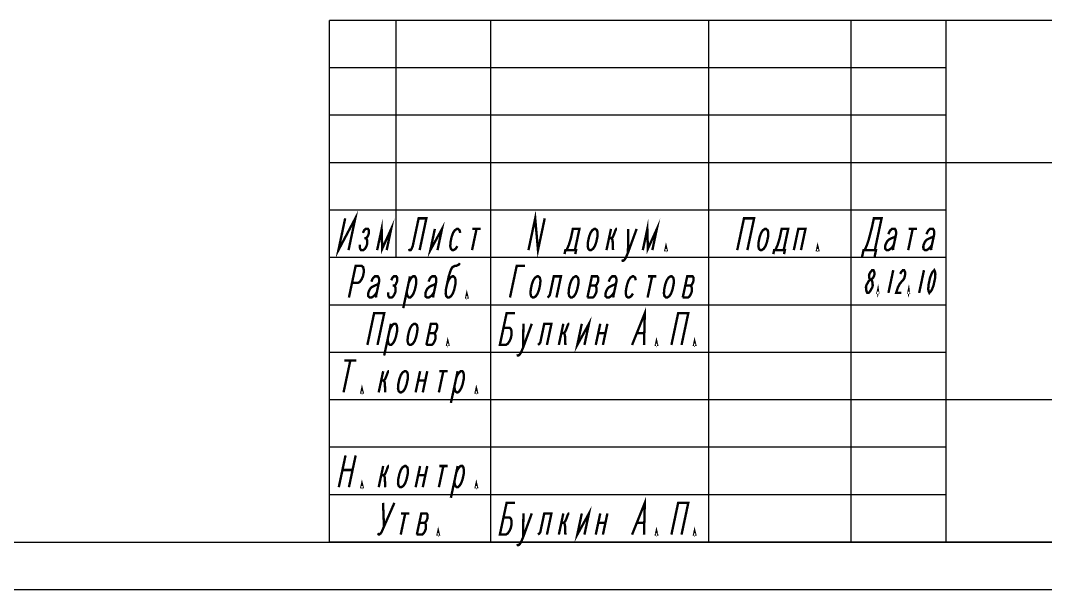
# Model space of a CAD drawing. Header units: millimetres. Extents: x 0 to 841, y 0 to 594.
# Drawn here: x 617.4 to 725.5, y 0 to 60 of the extents above; entities that cross this region are included whole.
import ezdxf

# ---------------------------------------------------------------- set-up
doc = ezdxf.new("R2010")
doc.units = ezdxf.units.MM
doc.header["$LTSCALE"] = 46.255
doc.layers.get('0').update_dxf_attribs({"linetype": 'CONTINUOUS'})

msp = doc.modelspace()

# ---------------------------------------------------------------- linework, layer by layer
at = {"color": 7, "linetype": 'Continuous'}
for p, q in [((835, 60), (650, 60)), ((650, 5), (650, 60)), ((657, 35), (657, 60)), ((667, 5), (667, 60)), ((690, 5), (690, 60)), ((705, 5), (705, 60)), ((715, 5), (715, 60)), ((715, 55), (650, 55)), ((715, 50), (650, 50)), ((835, 45), (650, 45)), ((715, 40), (650, 40)), ((715, 35), (650, 35)), ((715, 30), (650, 30)), ((715, 25), (650, 25)), ((835, 20), (650, 20)), ((715, 15), (650, 15)), ((715, 10), (650, 10)), ((20, 5), (835, 5)), ((835, 5), (650, 5)), ((0, 0), (841, 0))]:
    msp.add_line(p, q, dxfattribs=at)
at = {"color": 2, "linetype": 'Continuous', "const_width": 0.25}
for points in [[(651.6367668, 39.1375824), (650.9247092, 35.7875764), (652.7045452, 39.1375824), (651.9924876, 35.7875764)], [(655.0074911, 35.7875764), (655.4821962, 38.0209116), (655.5396864, 35.9271635), (656.4871973, 38.0209116), (656.0124922, 35.7875764)], [(658.3865309, 35.9271635), (658.4196905, 35.7875764), (658.5452964, 35.7875764), (658.6377941, 35.9271635), (658.7599608, 36.2063312), (659.3830112, 39.1375824), (660.1995779, 39.1375824), (659.4875203, 35.7875764)], [(670.9625197, 35.7875764), (671.6745773, 39.1375824), (671.9675209, 35.7875764), (672.6795785, 39.1375824)], [(683.0224823, 35.7875764), (683.4971874, 38.0209116), (683.5546776, 35.9271635), (684.5021885, 38.0209116), (684.0274835, 35.7875764)], [(692.977481, 35.7875764), (693.68959, 39.1375824), (694.7573684, 39.1375824), (694.0453108, 35.7875764)], [(706.4196731, 35.7875764), (706.6640066, 36.3459118), (706.8454601, 36.9042472), (707.1753104, 38.1604987), (707.3829938, 39.1375824), (708.1995605, 39.1375824), (707.4875029, 35.7875764)], [(653.5088439, 37.6021633), (653.6309593, 37.881331), (653.7862856, 38.0209116), (654.0374974, 38.0209116), (654.1334855, 37.881331), (654.136976, 37.6021633), (654.1073069, 37.4625826), (653.9851402, 37.1834149), (653.8298139, 37.0438279), (653.6413794, 37.0438279)], [(661.0928324, 38.0209116), (660.6181273, 35.7875764), (661.8465704, 38.0209116), (661.3718654, 35.7875764)], [(663.7675656, 37.6021633), (663.7012978, 37.881331), (663.5425323, 38.0209116), (663.4168751, 38.0209116), (663.1987715, 37.881331), (663.0138275, 37.6021633), (662.8619917, 37.1834149), (662.7433154, 36.6250795), (662.7171368, 36.2063312), (662.7834046, 35.9271635), (662.94217, 35.7875764), (663.0678273, 35.7875764), (663.2859308, 35.9271635), (663.4708749, 36.2063312)], [(665.4897061, 38.0209116), (665.015001, 35.7875764)], [(665.0500084, 38.0209116), (665.9294037, 38.0209116)], [(674.9825244, 35.7875764), (675.1046398, 36.0667441), (675.2268065, 36.3459118), (675.4379805, 37.0438279), (675.6456639, 38.0209116), (676.3365734, 38.0209116), (675.8618683, 35.7875764)], [(677.3519946, 37.1834149), (677.5038304, 37.6021633), (677.6887745, 37.881331), (677.9068781, 38.0209116), (678.0325353, 38.0209116), (678.1913007, 37.881331), (678.2575685, 37.6021633), (678.2313899, 37.1834149), (678.1127136, 36.6250795), (677.9608778, 36.2063312), (677.7759338, 35.9271635), (677.5578302, 35.7875764), (677.432173, 35.7875764), (677.2734075, 35.9271635), (677.2071398, 36.2063312), (677.2333184, 36.6250795), (677.3519946, 37.1834149)], [(679.6656686, 38.0209116), (679.1909122, 35.7875764)], [(679.4579851, 37.0438279), (679.583591, 37.0438279), (679.7091969, 37.0438279), (679.8645232, 37.1834149), (679.9866386, 37.4625826), (680.1384744, 37.881331), (680.2309721, 38.0209116), (680.2937494, 38.0209116)], [(680.8676251, 34.8104991), (680.9007847, 34.670912), (680.963562, 34.670912), (681.1188882, 34.8104991), (681.2113346, 34.9500797), (681.4556681, 35.5084151), (682.3665803, 38.0209116)], [(681.4871851, 38.0209116), (681.4556681, 35.5084151)], [(695.3470026, 37.1834149), (695.4988384, 37.6021633), (695.6837825, 37.881331), (695.901886, 38.0209116), (696.0275433, 38.0209116), (696.1863087, 37.881331), (696.2525765, 37.6021633), (696.2263979, 37.1834149), (696.1077216, 36.6250795), (695.9558858, 36.2063312), (695.7709418, 35.9271635), (695.5527869, 35.7875764), (695.427181, 35.7875764), (695.2684155, 35.9271635), (695.2021478, 36.2063312), (695.2283264, 36.6250795), (695.3470026, 37.1834149)], [(696.9974857, 35.7875764), (697.1196524, 36.0667441), (697.2418192, 36.3459118), (697.4529418, 37.0438279), (697.6606252, 38.0209116), (698.351586, 38.0209116), (697.8768809, 35.7875764)], [(698.9447107, 35.7875764), (699.4194158, 38.0209116), (700.1731538, 38.0209116), (699.6984487, 35.7875764)], [(708.9113615, 37.4625826), (709.0334769, 37.7417439), (709.1259745, 37.881331), (709.2812495, 38.0209116), (709.5953412, 38.0209116), (709.6912781, 37.881331), (709.7244376, 37.7417439), (709.7279281, 37.4625826), (709.4015684, 35.9271635), (709.4346766, 35.7875764)], [(711.4796863, 38.0209116), (711.0049813, 35.7875764)], [(711.04004, 38.0209116), (711.919384, 38.0209116)], [(712.9313661, 37.4625826), (713.0534815, 37.7417439), (713.1459792, 37.881331), (713.3012542, 38.0209116), (713.6153459, 38.0209116), (713.7112827, 37.881331), (713.7444423, 37.7417439), (713.7479327, 37.4625826), (713.4215217, 35.9271635), (713.4546812, 35.7875764)], [(653.1789937, 36.3459118), (653.1824841, 36.0667441), (653.2155923, 35.9271635), (653.3115805, 35.7875764), (653.5627923, 35.7875764), (653.7181186, 35.9271635), (653.8105649, 36.0667441), (653.9327317, 36.3459118), (653.9624008, 36.4854989), (653.9589103, 36.7646602), (653.9258021, 36.9042472), (653.8298139, 37.0438279)], [(679.7091969, 37.0438279), (679.8051851, 36.9042472), (679.8382933, 36.7646602), (679.8818729, 35.7875764)], [(709.698259, 37.3229956), (709.6057614, 37.1834149), (709.2620005, 37.0438279), (708.9811197, 36.9042472), (708.8257934, 36.7646602), (708.733347, 36.6250795), (708.6111803, 36.3459118), (708.5815112, 36.2063312), (708.5850017, 35.9271635), (708.7437672, 35.7875764), (708.9322017, 35.7875764), (709.1503052, 35.9271635), (709.3055802, 36.0667441), (709.4905756, 36.3459118)], [(713.7182123, 37.3229956), (713.625766, 37.1834149), (713.2820052, 37.0438279), (713.0011243, 36.9042472), (712.845798, 36.7646602), (712.7533517, 36.6250795), (712.6311849, 36.3459118), (712.6015159, 36.2063312), (712.6050063, 35.9271635), (712.7637718, 35.7875764), (712.9522063, 35.7875764), (713.1703099, 35.9271635), (713.3255848, 36.0667441), (713.5105289, 36.3459118)], [(674.7678599, 35.3688281), (674.8568671, 35.7875764), (675.9875255, 35.7875764), (675.898467, 35.3688281)], [(685.5350109, 35.7875764), (685.4093536, 35.7875764), (685.4686918, 36.0667441), (685.5350109, 35.7875764)], [(696.7828726, 35.3688281), (696.8718798, 35.7875764), (698.0024868, 35.7875764), (697.9134796, 35.3688281)], [(701.5200165, 35.7875764), (701.3943593, 35.7875764), (701.4536974, 36.0667441), (701.5200165, 35.7875764)], [(706.1457219, 35.0896604), (706.2940672, 35.7875764), (707.6131088, 35.7875764), (707.4647634, 35.0896604)], [(652.356678, 32.3229942), (652.9848101, 32.3229942), (653.2029137, 32.4625812), (653.3878577, 32.7417489), (653.5100245, 33.0209102), (653.5990317, 33.439665), (653.5955412, 33.7188327), (653.5292734, 33.997994), (653.370508, 34.137581), (652.7423759, 34.137581), (652.0303182, 30.7875814)], [(662.3770205, 32.1834135), (662.528805, 32.6021619), (662.7138004, 32.8813296), (662.9319039, 33.0209102), (663.0575098, 33.0209102), (663.2162753, 32.8813296), (663.2825944, 32.6021619), (663.2563644, 32.1834135), (663.1376882, 31.6250781), (662.9859037, 31.2063298), (662.8009083, 30.9271621), (662.5828047, 30.7875814), (662.4571989, 30.7875814), (662.2984334, 30.9271621), (662.2321143, 31.2063298), (662.2583442, 31.6250781), (662.3770205, 32.1834135), (662.5550349, 33.0209102), (662.7364885, 33.5792456), (662.8586552, 33.8584133), (662.9511529, 33.997994), (663.2320851, 34.137581), (663.357691, 34.137581), (663.6386232, 34.2771617), (663.7310695, 34.4167487)], [(669.0152947, 30.7875814), (669.7273523, 34.137581), (670.6067476, 34.137581)], [(706.9900583, 32.6731905), (706.897612, 32.8731937), (706.872614, 33.0731904), (706.9151157, 33.2731935), (707.0251171, 33.4731903), (707.2026182, 33.6731934), (707.3376176, 33.6731934), (707.4301153, 33.4731903), (707.4551133, 33.2731935), (707.4126116, 33.0731904), (707.3026102, 32.8731937), (707.1250577, 32.6731905)], [(709.4301595, 33.6731934), (708.919985, 31.2731943)], [(710.1551011, 33.2731935), (710.2651025, 33.4731903), (710.4426549, 33.6731934), (710.5776543, 33.6731934), (710.6701006, 33.4731903), (710.6950986, 33.2731935), (710.6100952, 32.8731937), (710.5000938, 32.6731905), (710.3225927, 32.4731938), (710.1450403, 32.2731907), (709.9250375, 31.8731908), (709.7299813, 31.2731943), (710.2699789, 31.2731943)], [(712.6701448, 33.6731934), (712.1600217, 31.2731943)], [(713.2400168, 31.2731943), (713.1475191, 31.473191), (713.1225211, 31.6731941), (713.1400248, 32.073194), (713.310083, 32.8731937), (713.4626375, 33.2731935), (713.5726389, 33.4731903), (713.75014, 33.6731934), (713.8426376, 33.4731903), (713.8676356, 33.2731935), (713.8500806, 32.8731937), (713.6800224, 32.073194), (713.5275193, 31.6731941), (713.4175179, 31.473191), (713.2400168, 31.2731943)], [(655.1832469, 32.3229942), (655.0907493, 32.1834135), (654.7470398, 32.0438265), (654.4661076, 31.9042458), (654.3108326, 31.7646652), (654.218335, 31.6250781), (654.0961682, 31.3459104), (654.0664991, 31.2063298), (654.0699896, 30.9271621), (654.2287551, 30.7875814), (654.4171896, 30.7875814), (654.6352932, 30.9271621), (654.7905681, 31.0667491), (654.9755635, 31.3459104)], [(654.3963494, 32.4625812), (654.5185161, 32.7417489), (654.6109625, 32.8813296), (654.7662888, 33.0209102), (655.0803292, 33.0209102), (655.176266, 32.8813296), (655.2094255, 32.7417489), (655.212916, 32.4625812), (654.8865563, 30.9271621), (654.9196645, 30.7875814)], [(656.4988494, 32.6021619), (656.6209648, 32.8813296), (656.7762911, 33.0209102), (657.0275029, 33.0209102), (657.123491, 32.8813296), (657.1269302, 32.6021619), (657.0972611, 32.4625812), (656.9751457, 32.1834135), (656.8198194, 32.0438265), (656.6313849, 32.0438265)], [(658.4722017, 33.0209102), (657.760144, 29.6709106)], [(658.3238563, 32.3229942), (658.4460231, 32.6021619), (658.6309671, 32.8813296), (658.7862934, 33.0209102), (658.9747279, 33.0209102), (659.0706647, 32.8813296), (659.1369325, 32.6021619), (659.1107539, 32.1834135), (658.9920776, 31.6250781), (658.8402418, 31.2063298), (658.6552978, 30.9271621), (658.5000228, 30.7875814), (658.3743656, 30.7875814), (658.2156002, 30.9271621), (658.1493324, 31.2063298), (658.1458419, 31.4854975)], [(661.2132539, 32.3229942), (661.1207562, 32.1834135), (660.7770468, 32.0438265), (660.4961146, 31.9042458), (660.3407883, 31.7646652), (660.2483419, 31.6250781), (660.1261752, 31.3459104), (660.0965061, 31.2063298), (660.0999966, 30.9271621), (660.258762, 30.7875814), (660.4471965, 30.7875814), (660.6653001, 30.9271621), (660.8205751, 31.0667491), (661.0055704, 31.3459104)], [(660.4263563, 32.4625812), (660.5484717, 32.7417489), (660.6409694, 32.8813296), (660.7962957, 33.0209102), (661.1103361, 33.0209102), (661.2062729, 32.8813296), (661.2394325, 32.7417489), (661.242923, 32.4625812), (660.9165632, 30.9271621), (660.9496714, 30.7875814)], [(671.3219877, 32.1834135), (671.4738235, 32.6021619), (671.6587675, 32.8813296), (671.8769224, 33.0209102), (672.0025283, 33.0209102), (672.1612938, 32.8813296), (672.2275615, 32.6021619), (672.2013829, 32.1834135), (672.0827067, 31.6250781), (671.9308708, 31.2063298), (671.7459268, 30.9271621), (671.5278232, 30.7875814), (671.402166, 30.7875814), (671.2434006, 30.9271621), (671.1771328, 31.2063298), (671.2033114, 31.6250781), (671.3219877, 32.1834135)], [(672.972522, 30.7875814), (673.127797, 30.9271621), (673.2202947, 31.0667491), (673.2499637, 31.2063298), (673.6356616, 33.0209102), (674.3893997, 33.0209102), (673.9146946, 30.7875814)], [(675.3419923, 32.1834135), (675.4938281, 32.6021619), (675.6787722, 32.8813296), (675.8968757, 33.0209102), (676.022533, 33.0209102), (676.1812984, 32.8813296), (676.2475662, 32.6021619), (676.2213876, 32.1834135), (676.1027113, 31.6250781), (675.9508755, 31.2063298), (675.7659315, 30.9271621), (675.5478279, 30.7875814), (675.4221707, 30.7875814), (675.2634052, 30.9271621), (675.1971375, 31.2063298), (675.223316, 31.6250781), (675.3419923, 32.1834135)], [(677.1809612, 30.7875814), (677.6556663, 33.0209102), (678.2209698, 33.0209102), (678.3169066, 32.8813296), (678.3203971, 32.6021619), (678.290728, 32.4625812), (678.1685613, 32.1834135), (678.0132863, 32.0438265), (677.4479828, 32.0438265)], [(680.2082327, 32.3229942), (680.115735, 32.1834135), (679.7720255, 32.0438265), (679.4910933, 31.9042458), (679.3358184, 31.7646652), (679.2433207, 31.6250781), (679.1211539, 31.3459104), (679.0914849, 31.2063298), (679.0949753, 30.9271621), (679.2537408, 30.7875814), (679.4421753, 30.7875814), (679.6602789, 30.9271621), (679.8156052, 31.0667491), (680.0005492, 31.3459104)], [(679.4213351, 32.4625812), (679.5435018, 32.7417489), (679.6359995, 32.8813296), (679.7912745, 33.0209102), (680.1053149, 33.0209102), (680.201303, 32.8813296), (680.2344113, 32.7417489), (680.2379017, 32.4625812), (679.911542, 30.9271621), (679.9447015, 30.7875814)], [(682.2775731, 32.6021619), (682.2113054, 32.8813296), (682.0525399, 33.0209102), (681.9268827, 33.0209102), (681.7087791, 32.8813296), (681.5238351, 32.6021619), (681.3719993, 32.1834135), (681.253323, 31.6250781), (681.2271444, 31.2063298), (681.2934122, 30.9271621), (681.4521776, 30.7875814), (681.5778348, 30.7875814), (681.7959384, 30.9271621), (681.9808824, 31.2063298)], [(683.9997136, 33.0209102), (683.5250085, 30.7875814)], [(683.560016, 33.0209102), (684.4394113, 33.0209102)], [(685.3920039, 32.1834135), (685.5438397, 32.6021619), (685.7287838, 32.8813296), (685.9468873, 33.0209102), (686.0725446, 33.0209102), (686.23131, 32.8813296), (686.2975778, 32.6021619), (686.2713992, 32.1834135), (686.1527229, 31.6250781), (686.0008871, 31.2063298), (685.8159431, 30.9271621), (685.5977881, 30.7875814), (685.4721823, 30.7875814), (685.3134168, 30.9271621), (685.247149, 31.2063298), (685.2733276, 31.6250781), (685.3920039, 32.1834135)], [(687.2309214, 30.7875814), (687.7056265, 33.0209102), (688.2709814, 33.0209102), (688.3669182, 32.8813296), (688.3704087, 32.6021619), (688.3407396, 32.4625812), (688.2185729, 32.1834135), (688.0632979, 32.0438265), (687.4979431, 32.0438265)], [(706.6924951, 31.2731943), (706.5999974, 31.473191), (706.5749994, 31.6731941), (706.5500527, 31.8731908), (706.5925544, 32.073194), (706.7025558, 32.2731907), (706.8125573, 32.4731938), (706.9900583, 32.6731905), (707.1250577, 32.6731905), (707.2175554, 32.4731938), (707.2425534, 32.2731907), (707.2675514, 32.073194), (707.2250497, 31.8731908), (707.1150483, 31.6731941), (707.0049955, 31.473191), (706.8274944, 31.2731943), (706.6924951, 31.2731943)], [(656.1689991, 31.3459104), (656.1724383, 31.0667491), (656.2055978, 30.9271621), (656.301586, 30.7875814), (656.5527978, 30.7875814), (656.7081241, 30.9271621), (656.8005704, 31.0667491), (656.9227372, 31.3459104), (656.9524062, 31.4854975), (656.9489158, 31.7646652), (656.9158076, 31.9042458), (656.8198194, 32.0438265)], [(664.5299785, 30.7875814), (664.4043726, 30.7875814), (664.4637107, 31.0667491), (664.5299785, 30.7875814)], [(677.1809612, 30.7875814), (677.7462647, 30.7875814), (677.9015397, 30.9271621), (677.9940374, 31.0667491), (678.1161528, 31.3459104), (678.1458218, 31.4854975), (678.1423827, 31.7646652), (678.1092231, 31.9042458), (678.0132863, 32.0438265)], [(687.2309214, 30.7875814), (687.796225, 30.7875814), (687.9515513, 30.9271621), (688.044049, 31.0667491), (688.1661644, 31.3459104), (688.1958334, 31.4854975), (688.1923943, 31.7646652), (688.1592347, 31.9042458), (688.0632979, 32.0438265)], [(707.8399899, 31.2731943), (707.7724902, 31.2731943), (707.8149919, 31.473191), (707.8399899, 31.2731943)], [(711.0799752, 31.2731943), (711.0124755, 31.2731943), (711.0550286, 31.473191), (711.0799752, 31.2731943)], [(653.9774919, 25.78758), (654.6895496, 29.1375796), (655.7573793, 29.1375796), (655.0453217, 25.78758)], [(668.3332141, 27.6021605), (668.9613463, 27.6021605), (669.1201117, 27.4625798), (669.1863795, 27.1834121), (669.1898699, 26.9042444), (669.1008627, 26.4854961), (668.978696, 26.2063284), (668.793752, 25.9271607), (668.5756484, 25.78758), (667.9475162, 25.78758), (668.6595739, 29.1375796), (669.5389178, 29.1375796)], [(681.8918752, 25.78758), (683.232065, 29.1375796), (683.1481395, 25.78758)], [(686.0374858, 25.78758), (686.7495434, 29.1375796), (687.8173732, 29.1375796), (687.1053156, 25.78758)], [(656.4621993, 28.0209152), (655.7501417, 24.6709156)], [(656.313854, 27.3229992), (656.4360208, 27.6021605), (656.6209648, 27.8813282), (656.7762911, 28.0209152), (656.9647256, 28.0209152), (657.0606624, 27.8813282), (657.1269302, 27.6021605), (657.1007516, 27.1834121), (656.9820753, 26.6250767), (656.8302395, 26.2063284), (656.6452955, 25.9271607), (656.4900205, 25.78758), (656.3643633, 25.78758), (656.2055978, 25.9271607), (656.1393301, 26.2063284), (656.1358396, 26.4854961)], [(658.3570159, 27.1834121), (658.5088517, 27.6021605), (658.6937957, 27.8813282), (658.9118993, 28.0209152), (659.0375052, 28.0209152), (659.1962706, 27.8813282), (659.2625897, 27.6021605), (659.2363598, 27.1834121), (659.1176835, 26.6250767), (658.965899, 26.2063284), (658.7809037, 25.9271607), (658.5628001, 25.78758), (658.4371942, 25.78758), (658.2784288, 25.9271607), (658.2121097, 26.2063284), (658.2383396, 26.6250767), (658.3570159, 27.1834121)], [(660.1959334, 25.78758), (660.6706385, 28.0209152), (661.235942, 28.0209152), (661.3319302, 27.8813282), (661.3353693, 27.6021605), (661.3057003, 27.4625798), (661.1835848, 27.1834121), (661.0282585, 27.0438315), (660.462955, 27.0438315)], [(669.8126124, 24.8104963), (669.8457719, 24.6709156), (669.9086005, 24.6709156), (670.0638755, 24.8104963), (670.1563732, 24.9500769), (670.4006553, 25.5084123), (671.3115676, 28.0209152)], [(670.4322236, 28.0209152), (670.4006553, 25.5084123)], [(671.9675209, 25.78758), (672.1227958, 25.9271607), (672.2152935, 26.0667477), (672.2449626, 26.2063284), (672.6306605, 28.0209152), (673.3843985, 28.0209152), (672.9096934, 25.78758)], [(674.6406628, 28.0209152), (674.1659577, 25.78758)], [(674.4329793, 27.0438315), (674.5585852, 27.0438315), (674.6841911, 27.0438315), (674.8395174, 27.1834121), (674.9616328, 27.4625798), (675.1134686, 27.8813282), (675.2059663, 28.0209152), (675.2687949, 28.0209152)], [(676.5878365, 28.0209152), (676.1131314, 25.78758), (677.3415745, 28.0209152), (676.8668694, 25.78758)], [(678.5350102, 28.0209152), (678.0603051, 25.78758)], [(679.2887482, 28.0209152), (678.8140432, 25.78758)], [(660.1959334, 25.78758), (660.7612369, 25.78758), (660.9165632, 25.9271607), (661.0090096, 26.0667477), (661.1311763, 26.3459154), (661.1608454, 26.4854961), (661.1573549, 26.7646638), (661.1242467, 26.9042444), (661.0282585, 27.0438315)], [(674.6841911, 27.0438315), (674.7801793, 26.9042444), (674.8132875, 26.7646638), (674.8568671, 25.78758)], [(678.3273267, 27.0438315), (679.0810648, 27.0438315)], [(682.41016, 27.0438315), (683.163898, 27.0438315)], [(662.5199761, 25.78758), (662.3943702, 25.78758), (662.4537084, 26.0667477), (662.5199761, 25.78758)], [(684.5300097, 25.78758), (684.4043525, 25.78758), (684.4636906, 26.0667477), (684.5300097, 25.78758)], [(688.5500143, 25.78758), (688.4243571, 25.78758), (688.4836953, 26.0667477), (688.5500143, 25.78758)], [(652.1770723, 24.1375782), (651.4650147, 20.7875786)], [(651.5489402, 24.1375782), (652.8052045, 24.1375782)], [(655.6456327, 23.0209138), (655.1709276, 20.7875786)], [(655.4379492, 22.0438301), (655.5636064, 22.0438301), (655.6892123, 22.0438301), (655.8444873, 22.1834107), (655.9666541, 22.4625784), (656.1184899, 22.8813268), (656.2109362, 23.0209138), (656.2737648, 23.0209138)], [(657.3520147, 22.1834107), (657.5038505, 22.6021655), (657.6887946, 22.8813268), (657.9068981, 23.0209138), (658.032504, 23.0209138), (658.1912695, 22.8813268), (658.2575886, 22.6021655), (658.2313586, 22.1834107), (658.1126824, 21.6250817), (657.9608979, 21.206327), (657.7759025, 20.9271657), (657.557799, 20.7875786), (657.4321931, 20.7875786), (657.2734276, 20.9271657), (657.2071085, 21.206327), (657.2333384, 21.6250817), (657.3520147, 22.1834107)], [(659.5400314, 23.0209138), (659.0653264, 20.7875786)], [(660.2937695, 23.0209138), (659.8190644, 20.7875786)], [(661.9897314, 23.0209138), (661.514975, 20.7875786)], [(661.5500338, 23.0209138), (662.4293777, 23.0209138)], [(663.4972075, 23.0209138), (662.7851498, 19.6709143)], [(663.3488621, 22.3229978), (663.4710289, 22.6021655), (663.6559729, 22.8813268), (663.8112479, 23.0209138), (663.9997337, 23.0209138), (664.0956705, 22.8813268), (664.1619383, 22.6021655), (664.1357597, 22.1834107), (664.0170834, 21.6250817), (663.8652476, 21.206327), (663.6803036, 20.9271657), (663.5249773, 20.7875786), (663.3993714, 20.7875786), (663.240606, 20.9271657), (663.1743382, 21.206327), (663.1708477, 21.4854947)], [(653.475017, 20.7875786), (653.3493598, 20.7875786), (653.4086979, 21.0667463), (653.475017, 20.7875786)], [(655.6892123, 22.0438301), (655.7851492, 21.904243), (655.8183087, 21.7646624), (655.8618884, 20.7875786)], [(659.332348, 22.0438301), (660.086086, 22.0438301)], [(665.5349796, 20.7875786), (665.4093737, 20.7875786), (665.4687119, 21.0667463), (665.5349796, 20.7875786)], [(651.6745461, 14.1375819), (650.9624885, 10.7875823)], [(652.7423759, 14.1375819), (652.0303182, 10.7875823)], [(655.6456327, 13.020911), (655.1709276, 10.7875823)], [(655.4379492, 12.0438273), (655.5636064, 12.0438273), (655.6892123, 12.0438273), (655.8444873, 12.1834144), (655.9666541, 12.4625821), (656.1184899, 12.8813304), (656.2109362, 13.020911), (656.2737648, 13.020911)], [(657.3520147, 12.1834144), (657.5038505, 12.6021627), (657.6887946, 12.8813304), (657.9068981, 13.020911), (658.032504, 13.020911), (658.1912695, 12.8813304), (658.2575886, 12.6021627), (658.2313586, 12.1834144), (658.1126824, 11.625079), (657.9608979, 11.2063306), (657.7759025, 10.9271629), (657.557799, 10.7875823), (657.4321931, 10.7875823), (657.2734276, 10.9271629), (657.2071085, 11.2063306), (657.2333384, 11.625079), (657.3520147, 12.1834144)], [(659.5400314, 13.020911), (659.0653264, 10.7875823)], [(660.2937695, 13.020911), (659.8190644, 10.7875823)], [(661.9897314, 13.020911), (661.514975, 10.7875823)], [(661.5500338, 13.020911), (662.4293777, 13.020911)], [(663.4972075, 13.020911), (662.7851498, 9.6709115)], [(663.3488621, 12.322995), (663.4710289, 12.6021627), (663.6559729, 12.8813304), (663.8112479, 13.020911), (663.9997337, 13.020911), (664.0956705, 12.8813304), (664.1619383, 12.6021627), (664.1357597, 12.1834144), (664.0170834, 11.625079), (663.8652476, 11.2063306), (663.6803036, 10.9271629), (663.5249773, 10.7875823), (663.3993714, 10.7875823), (663.240606, 10.9271629), (663.1743382, 11.2063306), (663.1708477, 11.4854983)], [(651.3481863, 12.6021627), (652.4160161, 12.6021627)], [(655.6892123, 12.0438273), (655.7851492, 11.9042467), (655.8183087, 11.764666), (655.8618884, 10.7875823)], [(659.332348, 12.0438273), (660.086086, 12.0438273)], [(653.475017, 10.7875823), (653.3493598, 10.7875823), (653.4086979, 11.0667436), (653.475017, 10.7875823)], [(665.5349796, 10.7875823), (665.4093737, 10.7875823), (665.4687119, 11.0667436), (665.5349796, 10.7875823)], [(681.8918752, 5.7875809), (683.232065, 9.1375805), (683.1481395, 5.7875809)], [(655.0749908, 5.9271615), (655.1709276, 5.7875809), (655.2337562, 5.7875809), (655.3890312, 5.9271615), (655.4815289, 6.0667486), (656.8252091, 9.1375805)], [(655.6317734, 9.1375805), (655.725811, 6.6250776)], [(668.3332141, 7.6021613), (668.9613463, 7.6021613), (669.1201117, 7.4625807), (669.1863795, 7.183413), (669.1898699, 6.9042453), (669.1008627, 6.4854969), (668.978696, 6.2063292), (668.793752, 5.9271615), (668.5756484, 5.7875809), (667.9475162, 5.7875809), (668.6595739, 9.1375805), (669.5389178, 9.1375805)], [(676.5878365, 8.0209097), (676.1131314, 5.7875809), (677.3415745, 8.0209097), (676.8668694, 5.7875809)], [(686.0374858, 5.7875809), (686.7495434, 9.1375805), (687.8173732, 9.1375805), (687.1053156, 5.7875809)], [(657.9697267, 8.0209097), (657.4950217, 5.7875809)], [(657.5300291, 8.0209097), (658.409373, 8.0209097)], [(659.1909323, 5.7875809), (659.6656373, 8.0209097), (660.2309409, 8.0209097), (660.326929, 7.881329), (660.3303682, 7.6021613), (660.3006991, 7.4625807), (660.1785837, 7.183413), (660.0232574, 7.0438323), (659.4579539, 7.0438323)], [(669.8126124, 4.8104971), (669.8457719, 4.6709101), (669.9086005, 4.6709101), (670.0638755, 4.8104971), (670.1563732, 4.9500778), (670.4006553, 5.5084132), (671.3115676, 8.0209097)], [(670.4322236, 8.0209097), (670.4006553, 5.5084132)], [(671.9675209, 5.7875809), (672.1227958, 5.9271615), (672.2152935, 6.0667486), (672.2449626, 6.2063292), (672.6306605, 8.0209097), (673.3843985, 8.0209097), (672.9096934, 5.7875809)], [(674.6406628, 8.0209097), (674.1659577, 5.7875809)], [(674.4329793, 7.0438323), (674.5585852, 7.0438323), (674.6841911, 7.0438323), (674.8395174, 7.183413), (674.9616328, 7.4625807), (675.1134686, 7.881329), (675.2059663, 8.0209097), (675.2687949, 8.0209097)], [(678.5350102, 8.0209097), (678.0603051, 5.7875809)], [(679.2887482, 8.0209097), (678.8140432, 5.7875809)], [(659.1909323, 5.7875809), (659.7562358, 5.7875809), (659.9115621, 5.9271615), (660.0040084, 6.0667486), (660.1261752, 6.3459099), (660.1558442, 6.4854969), (660.1523538, 6.7646646), (660.1192455, 6.9042453), (660.0232574, 7.0438323)], [(661.514975, 5.7875809), (661.3893691, 5.7875809), (661.4487072, 6.0667486), (661.514975, 5.7875809)], [(674.6841911, 7.0438323), (674.7801793, 6.9042453), (674.8132875, 6.7646646), (674.8568671, 5.7875809)], [(678.3273267, 7.0438323), (679.0810648, 7.0438323)], [(682.41016, 7.0438323), (683.163898, 7.0438323)], [(684.5300097, 5.7875809), (684.4043525, 5.7875809), (684.4636906, 6.0667486), (684.5300097, 5.7875809)], [(688.5500143, 5.7875809), (688.4243571, 5.7875809), (688.4836953, 6.0667486), (688.5500143, 5.7875809)]]:
    msp.add_lwpolyline(points, dxfattribs=at)

doc.saveas('drawing.dxf')
